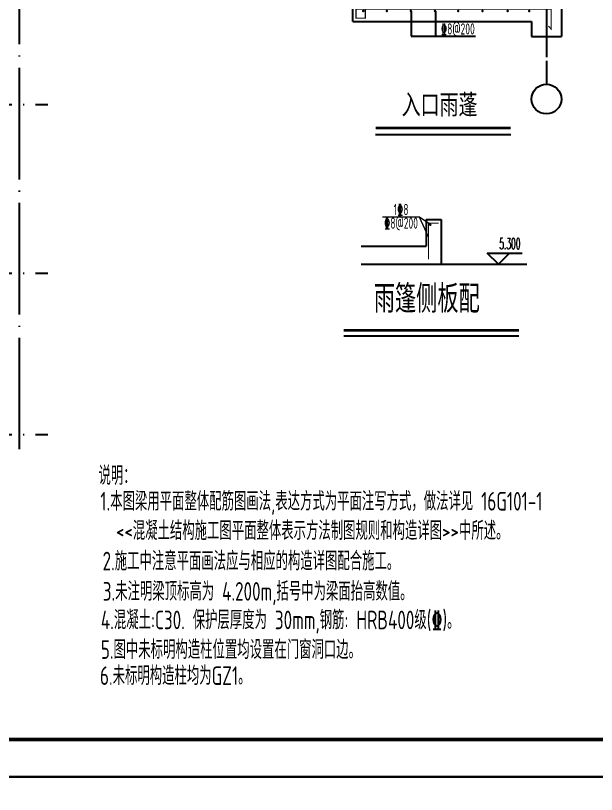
# Model space of a CAD drawing. Extents: x 2025205 to 2402328, y -557483 to 329036.
# Drawn here: x 2139334 to 2162751, y -195059 to -163671 of the extents above; entities that cross this region are included whole.
import ezdxf
from ezdxf.enums import TextEntityAlignment as Align

# ---------------------------------------------------------------- set-up
doc = ezdxf.new("R2010")
doc.units = 0
doc.header["$LTSCALE"] = 1500
doc.header["$MEASUREMENT"] = 0
doc.linetypes.add('DOTE', pattern=[2.42, 2, -0.2, 0.02, -0.2])
for name, color, linetype in [('$dl$', 255, 'Continuous'), ('AXIS', 3, 'Continuous'), ('AXIS_TEXT', 7, 'Continuous'), ('DIM_ELEV', 3, 'Continuous'), ('DOTE', 252, 'DOTE'), ('NUM', 3, 'Continuous'), ('PUB_TEXT', 7, 'Continuous'), ('PUB_TITLE', 4, 'Continuous'), ('TEXT', 7, 'Continuous'), ('WALL', 30, 'Continuous'), ('注释符号', 7, 'Continuous'), ('钢筋', 1, 'Continuous'), ('钢筋标注', 253, 'Continuous')]:
    doc.layers.add(name, color=color, linetype=linetype)
doc.layers.add('查找字符', color=1, linetype='ByLayer', lineweight=18)
doc.styles.add('-黑体', font='simhei.ttf')
doc.styles.add('_TCH_DIM', font='SIMPLEX.shx', dxfattribs={"width": 0.7, "bigfont": 'GBCBIG.shx'})
doc.styles.add('COMPLEX', font='COMPLEX')
doc.styles.get("Standard").update_dxf_attribs({"font": 'TSSDENG', "width": 0.7, "bigfont": 'TSSDCHN'})
doc.styles.add('TSSD_DIMENSION', font='tssdeng.shx', dxfattribs={"width": 0.8, "bigfont": 'tssdchn.shx'})
doc.styles.add('TSSD_REIN', font='TSSDENG', dxfattribs={"width": 0.8, "bigfont": 'TSSDCHN'})

# ---------------------------------------------------------------- blocks, each defined once
blk = doc.blocks.new('_AXISO')
blk.add_circle((0, 0), 0.5)
at = {"layer": 'AXIS_TEXT', "style": 'COMPLEX', "width": 1.041667}
blk.add_attdef('A', text='', height=0.56, dxfattribs=at).set_placement((-0.25, -0.28), (0.25, -0.28), align=Align.FIT)
blk = doc.blocks.new('rerr')
for p, q in [((1867323.6, -240560.9), (1867372.2, -240513.1)), ((1867372.2, -240513.1), (1867500.4, -240513.1)), ((1868611.2, -240590.6), (1868826.3, -240590.6)), ((1868021.5, -240745.1), (1868021.5, -240662.9)), ((1868021.5, -240662.9), (1868281.9, -240662.9)), ((1867646.3, -240758.9), (1867646.3, -240928.6)), ((1867809.2, -240758.9), (1867809.2, -240928.6)), ((1867646.3, -240928.6), (1868078, -240928.6))]:
    blk.add_line(p, q)
at = {"color": 1, "const_width": 7.5}
blk.add_lwpolyline([(1867273.3, -240549), (1867337.1, -240549), (1867337.1, -240807.3), (1867274.9, -240807.3), (1867274.9, -240745.1), (1868586.2, -240745.1), (1868586.2, -240880.6), (1868568.1, -240860.1)], dxfattribs=at)
at = {"layer": 'AXIS'}
blk.add_line((1868554.4, -241094.3), (1868554.4, -241250.3), dxfattribs=at)
at = {"layer": 'DOTE', "ltscale": 0.25}
blk.add_line((1868554.4, -240317.9), (1868554.4, -241094.3), dxfattribs=at)
at = {"layer": 'WALL'}
for p, q in [((1868454.4, -240319.3), (1868454.4, -240729.9)), ((1868654.4, -240319.3), (1868654.4, -240929.9)), ((1868454.4, -240408.6), (1868654.4, -240408.6)), ((1867254.4, -240829.9), (1867254.4, -240529.9)), ((1867254.4, -240529.9), (1867354.4, -240529.9)), ((1867354.4, -240529.9), (1867354.4, -240729.9)), ((1867354.4, -240729.9), (1868454.4, -240729.9)), ((1867254.4, -240829.9), (1868454.4, -240829.9)), ((1868454.4, -240829.9), (1868454.4, -240929.9)), ((1868454.4, -240929.9), (1868654.4, -240929.9))]:
    blk.add_line(p, q, dxfattribs=at)
at = {"layer": '钢筋', "const_width": 8.33}
for points in [[(1867327.8, -240560.9, 1), (1867319.4, -240560.9, 1), (1867327.8, -240560.9)], [(1867327.8, -240758.9, 1), (1867319.4, -240758.9, 1), (1867327.8, -240758.9)], [(1867486.3, -240758.9, 1), (1867478, -240758.9, 1), (1867486.3, -240758.9)], [(1867647.3, -240758.9, 1), (1867639, -240758.9, 1), (1867647.3, -240758.9)], [(1867809.5, -240758.9, 1), (1867801.2, -240758.9, 1), (1867809.5, -240758.9)], [(1867965.7, -240758.9, 1), (1867957.4, -240758.9, 1), (1867965.7, -240758.9)], [(1868128.6, -240758.9, 1), (1868120.2, -240758.9, 1), (1868128.6, -240758.9)], [(1868297.9, -240758.9, 1), (1868289.6, -240758.9, 1), (1868297.9, -240758.9)], [(1868443, -240758.9, 1), (1868434.7, -240758.9, 1), (1868443, -240758.9)]]:
    blk.add_lwpolyline(points, format="xyb", dxfattribs=at)
at = {"layer": 'AXIS', "xscale": 200, "yscale": 200, "zscale": 200}
blk.add_blockref('_AXISO', (1868554.4, -241350.3), dxfattribs=at)
at = {"layer": '钢筋标注', "width": 0.65}
for s, p in [('1%%1328', (1867396.3, -240498)), ('框架梁', (1868679.4, -240591.9)), ('%%13210@100', (1868065.2, -240651.6)), ('%%1328@200', (1867845.3, -240916.8))]:
    blk.add_text(s, height=75, dxfattribs=at).set_placement(p)
blk = doc.blocks.new('ffdsf')
for p, q in [((-162638.9, -2530.7), (-162887.3, -2530.7)), ((-162568.6, -2576.1), (-162638.9, -2530.7)), ((-162578.4, -2662.2), (-162638.9, -2530.7))]:
    blk.add_line(p, q)
at = {"color": 1, "const_width": 7.5}
blk.add_lwpolyline([(-162509.7, -2570), (-162578.4, -2570), (-162578.4, -2813.7)], dxfattribs=at)
at = {"layer": 'DIM_ELEV', "linetype": 'ByBlock'}
for p, q in [((-162108.5, -2845.6), (-162183.5, -2770.6)), ((-162183.5, -2770.6), (-161947.5, -2770.6)), ((-162108.5, -2845.6), (-162033.5, -2770.6))]:
    blk.add_line(p, q, dxfattribs=at)
at = {"layer": 'DOTE', "ltscale": 1.5}
blk.add_line((-163031, -2845.6), (-161916.6, -2845.6), dxfattribs=at)
at = {"layer": 'WALL', "ltscale": 5}
for p, q in [((-162593.7, -2545.6), (-162593.7, -2725.6)), ((-162593.7, -2545.6), (-162493.7, -2545.6)), ((-162493.7, -2545.6), (-162493.7, -2845.6)), ((-163031, -2725.6), (-162593.7, -2725.6)), ((-163031, -2845.6), (-162493.7, -2845.6))]:
    blk.add_line(p, q, dxfattribs=at)
at = {"layer": '钢筋', "const_width": 8.33}
blk.add_lwpolyline([(-162570.1, -2580.6, -1), (-162561.8, -2580.6, -1), (-162570.1, -2580.6)], format="xyb", dxfattribs=at)
at = {"layer": 'DIM_ELEV', "color": 7, "linetype": 'ByBlock', "style": '_TCH_DIM', "width": 0.494118}
blk.add_text('5.300', height=74.38, dxfattribs=at).set_placement((-162102, -2744.4))
at = {"layer": '钢筋标注', "width": 0.65}
for s, p in [('1%%1328', (-162812.1, -2515.6)), ('%%1328@200', (-162876.3, -2607.1))]:
    blk.add_text(s, height=75, dxfattribs=at).set_placement(p)

msp = doc.modelspace()

# ---------------------------------------------------------------- linework, layer by layer
at = {"layer": 'DOTE', "ltscale": 1.5}
for p, q in [((2139483.8, -138549.6), (2139483.8, -181149.6)), ((2085683.8, -167249.6), (2140635.5, -167249.6)), ((2085683.8, -174049.6), (2140635.5, -174049.6)), ((2085683.8, -180549.6), (2140635.5, -180549.6))]:
    msp.add_line(p, q, dxfattribs=at)
at = {"layer": 'NUM', "const_width": 112.5}
msp.add_lwpolyline([(2152562.9, -176354.9), (2159627.2, -176354.9)], dxfattribs=at)
at = {"layer": 'NUM'}
msp.add_lwpolyline([(2152562.9, -176579.9), (2159627.2, -176579.9)], dxfattribs=at)
at = {"layer": 'PUB_TITLE', "linetype": 'ByBlock'}
for points in [[(2066227.3, -194346.5), (2177677.3, -194346.5), (2177677.3, -131346.5), (2066227.3, -131346.5)], [(2066227.3, -257346.5), (2177677.3, -257346.5), (2177677.3, -194346.5), (2066227.3, -194346.5)]]:
    msp.add_lwpolyline(points, close=True, dxfattribs=at)
at = {"layer": 'PUB_TITLE', "linetype": 'ByBlock', "const_width": 150}
msp.add_lwpolyline([(2069977.3, -192846.5), (2176177.3, -192846.5), (2176177.3, -132846.5), (2069977.3, -132846.5)], close=True, dxfattribs=at)
at = {"layer": '注释符号'}
msp.add_line((2153846.4, -168462), (2159297.3, -168462), dxfattribs=at)
at = {"layer": '注释符号', "const_width": 112.5}
msp.add_lwpolyline([(2153846.4, -168205.4), (2159297.3, -168205.4)], dxfattribs=at)

# ---------------------------------------------------------------- block references
at = {"layer": '$dl$', "linetype": 'ByBlock', "xscale": 6, "yscale": 6, "zscale": 6}
msp.add_blockref('rerr', (-9050589.9, 1281065.8), dxfattribs=at)
at = {"layer": '查找字符', "xscale": 6, "yscale": 6, "zscale": 6}
msp.add_blockref('ffdsf', (3131448.6, -156617.3), dxfattribs=at)

# ---------------------------------------------------------------- texts
at = {"layer": 'PUB_TEXT', "style": '-黑体', "width": 0.7}
msp.add_text('入口雨蓬', height=800, dxfattribs=at).set_placement((2154899.2, -167655.1))
at = {"layer": 'PUB_TEXT', "color": 7, "style": 'TSSD_DIMENSION', "width": 0.7}
for s, p in [('说明：', (2142676.5, -182584.5)), ('1.本图梁用平面整体配筋图画法,表达方式为平面注写方式，做法详见 16G101-1', (2142751.3, -183619.9)), ('<<混凝土结构施工图平面整体表示方法制图规则和构造详图>>中所述。 ', (2143378.4, -184804.8)), ('2.施工中注意平面画法应与相应的构造详图配合施工。        ', (2142842.2, -186029.5)), ('3.未注明梁顶标高为 4.200m,括号中为梁面抬高数值。', (2142850.3, -187251.1)), ('4.混凝土:C30. 保护层厚度为 30mm,钢筋: HRB400级(%%132)。', (2142771.9, -188402.1)), ('5.图中未标明构造柱位置均设置在门窗洞口边。', (2142771.9, -189597.1)), ('6.未标明构造柱均为GZ1。', (2142737.8, -190647.7))]:
    msp.add_text(s, height=750, dxfattribs=at).set_placement(p)
at = {"layer": 'TEXT', "style": 'TSSD_REIN', "width": 0.8}
msp.add_text('雨篷侧板配', height=1125, dxfattribs=at).set_placement((2153773.6, -175988.5), align=Align.BOTTOM_LEFT)

doc.saveas('drawing.dxf')
